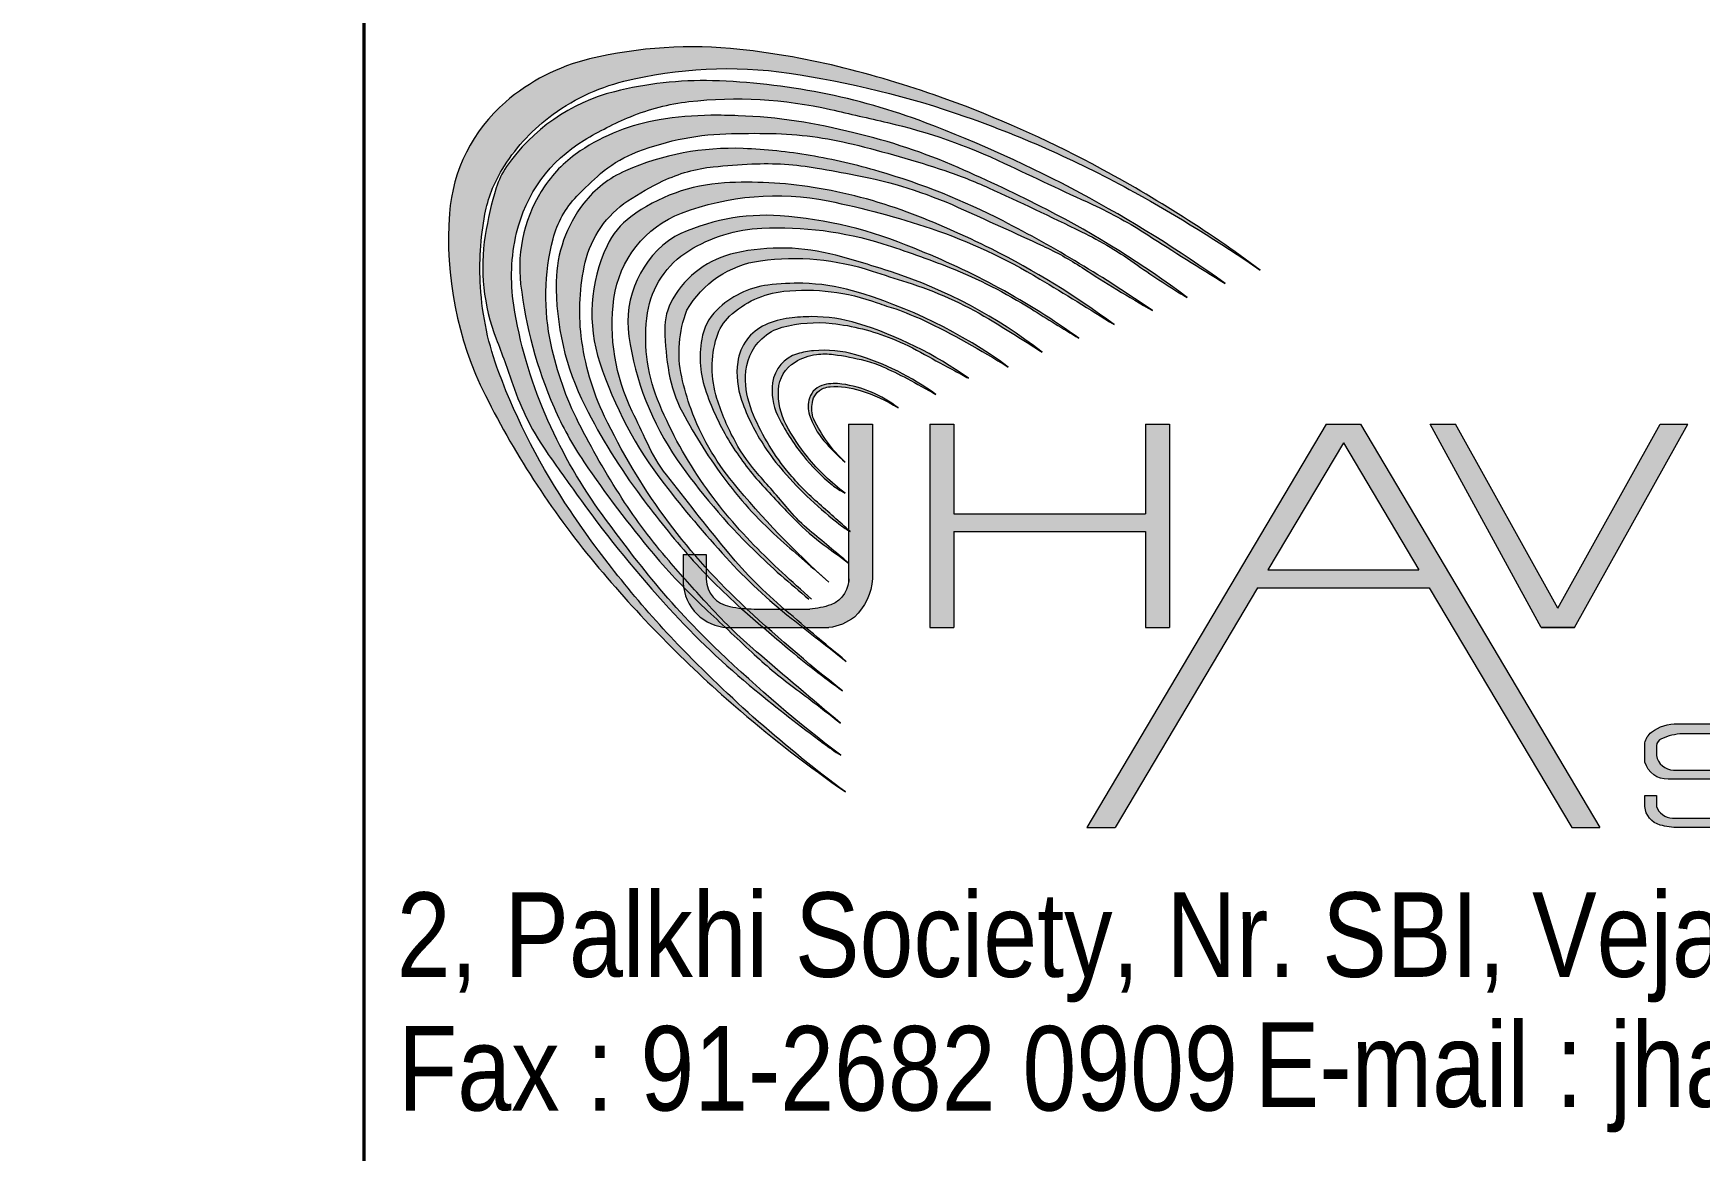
# Model space of a CAD drawing. Header units: millimetres. Extents: x 1112055 to 3390982, y -148532 to 766891.
# Drawn here: x 2311479 to 2314511, y 249907 to 251941 of the extents above; entities that cross this region are included whole.
import ezdxf

# ---------------------------------------------------------------- set-up
doc = ezdxf.new("R2010")
doc.units = ezdxf.units.MM
doc.layers.add('B TITLE BLOCK', color=250, linetype='Continuous', lineweight=0)
doc.layers.add('P_TITLE BLOCK TEXT', color=7, linetype='Continuous', lineweight=9)
doc.styles.add('SWINC', font='swissc.ttf')

msp = doc.modelspace()

# ---------------------------------------------------------------- hatches: boundary and pattern name
at = {"layer": 'P_TITLE BLOCK TEXT'}
h = msp.add_hatch(color=132, dxfattribs=at)
edge = h.paths.add_edge_path()
edge.add_arc((2312282.015951496, 249584.8824600003), 2398.374991523056, 53.40738024925768, 62.06814965141446)
edge.add_arc((2312430.089264602, 249864.1687472141), 2082.263403189583, 62.06814965141255, 70.03317482809845)
edge.add_arc((2312498.672680053, 250052.9401437635), 1881.419371586916, 70.03317482809624, 75.97859343030217)
edge.add_arc((2312611.47139894, 250504.6320963073), 1415.856088054252, 75.97859343029504, 83.7960061142994)
edge.add_arc((2312677.737958918, 251114.2303738289), 802.6666255473637, 83.79600611433271, 103.4628344697669)
edge.add_arc((2312575.390321192, 251541.760484291), 363.056532057198, 103.4628344698398, 130.8945988032239)
edge.add_arc((2312532.249268964, 251591.5733650003), 297.159085429307, 130.8945988031885, 175.7468558291773)
edge.add_arc((2312869.05201059, 251566.5260132723), 634.8919037858132, 175.746855829192, 206.5994891066179)
edge.add_arc((2313739.323953579, 252002.3160333134), 1608.178190715062, 206.5994891066208, 220.0351460704732)
edge.add_arc((2314215.565115544, 252402.427894022), 2230.187149995, 220.0351460704701, 229.4516176688158)
edge.add_arc((2314322.414354106, 252527.3185721526), 2394.547854747926, 229.451617668814, 235.2209120167644)
edge.add_arc((2314381.446839741, 252484.7772493495), 2394.384715263373, 223.75051035085, 233.4797225032668, ccw=False)
edge.add_arc((2313978.801905141, 252099.3217051763), 1836.980983761239, 214.0067101927376, 223.7505103507841, ccw=False)
edge.add_arc((2313464.917998508, 251752.6150618858), 1217.076018462158, 200.6184789275923, 214.0067101927408, ccw=False)
edge.add_arc((2312828.920035908, 251513.3250147696), 537.5518208976898, 183.5449206794397, 200.6184789276088, ccw=False)
edge.add_arc((2312827.26996697, 251513.2227936561), 535.8985887098482, 169.3544634026401, 183.5449206794448, ccw=False)
edge.add_arc((2312538.391002438, 251567.5226892687), 241.9606108770628, 148.6346277784486, 169.3544634026329, ccw=False)
edge.add_arc((2312629.71205971, 251511.8558054123), 348.9107743151378, 127.5536660419794, 148.6346277784788, ccw=False)
edge.add_arc((2312642.516925001, 251495.200504286), 369.9194304121589, 103.94398023848731, 127.5536660419516, ccw=False)
edge.add_arc((2312741.120338052, 251098.0700769997), 779.1079069581931, 81.67138494385972, 103.9439802384972, ccw=False)
edge.add_arc((2312604.35353275, 250163.8343165733), 1723.301539158886, 70.63499127281801, 81.67138494385239, ccw=False)
edge.add_arc((2312505.157249654, 249881.6011701), 2022.459443197151, 61.11113101054349, 70.6349912728283, ccw=False)
edge.add_arc((2312162.863599726, 249261.2524786626), 2730.977221206515, 55.4482390634318, 61.11113101054292, ccw=False)
h = msp.add_hatch(color=132, dxfattribs=at)
edge = h.paths.add_edge_path()
edge.add_arc((2312268.066780442, 249569.6894725407), 2361.397133667169, 54.2476176802861, 69.31180215863084)
edge.add_arc((2312681.876708793, 250665.4882609448), 1190.06727343281, 69.31180215862862, 88.41161020678418)
edge.add_arc((2312696.836516809, 251204.974394756), 650.3737637151419, 88.41161020676854, 104.299162341918)
edge.add_arc((2312620.769598609, 251503.4150331554), 342.3916364855863, 104.2991623419577, 145.1882889090288)
edge.add_arc((2312484.819134419, 251604.7941742661), 172.9878603666561, 147.0513518631134, 161.3344706506114)
edge.add_arc((2312949.255552611, 251470.4255325178), 656.347022787985, 163.1975336048336, 170.9660011900473)
edge.add_arc((2312660.023244067, 251516.4113796813), 363.4818209513138, 170.9660011900535, 201.0952379920816)
edge.add_arc((2310249.754751682, 250586.5963157139), 2219.917152987107, 18.79786891564919, 21.095237992080513, ccw=False)
edge.add_arc((2312826.800126916, 251463.7871635182), 502.329465058293, 198.7978689156404, 215.0918986736582)
edge.add_arc((2318561.946050493, 255493.303879509), 7511.530826780472, 215.091898673657, 215.8857887100316)
edge.add_arc((2314263.722900161, 252383.5336677044), 2206.307643891892, 215.8857887100279, 222.4444580678758)
edge.add_arc((2313751.533669087, 251915.1113105706), 1512.220248035498, 222.444458067876, 230.6113169813304)
edge.add_arc((2314898.385101702, 253311.873489322), 3319.486911391572, 230.6113169813325, 233.3279145232606)
edge.add_arc((2313277.577129641, 251135.1803668523), 605.6314561972257, 233.3279145232798, 237.0330179159908)
edge.add_arc((2314569.17119564, 252749.3474035402), 2670.620809069121, 226.396320609743, 232.62480690978862, ccw=False)
edge.add_arc((2313746.871673184, 251885.9588674233), 1478.305301775176, 219.3977118789385, 226.3963206098008, ccw=False)
edge.add_arc((2314384.446117619, 252409.625780735), 2303.367849891475, 215.4741100902666, 219.3977118789339, ccw=False)
edge.add_arc((2313277.54632306, 251620.8362348239), 944.1709903690805, 203.2559197460728, 215.4741100902674, ccw=False)
edge.add_arc((2313164.996117914, 251572.4670749189), 821.6674218149697, 188.8184660672456, 203.2559197460744, ccw=False)
edge.add_arc((2312693.607923429, 251499.3367526859), 344.6403010654781, 166.8091135261326, 188.8184660672515, ccw=False)
edge.add_arc((2312620.181230114, 251516.5465067482), 269.2237582783451, 121.1077422017205, 166.8091135260995, ccw=False)
edge.add_arc((2312805.858514254, 251208.8397723729), 628.6114155809368, 112.4718728956214, 121.10774220173971, ccw=False)
edge.add_arc((2312716.681762761, 251424.4307835803), 395.3047994810238, 96.52507807220661, 112.4718728955431, ccw=False)
edge.add_arc((2312758.787518746, 251056.3059239796), 765.8298417411254, 77.10621375622361, 96.52507807220258, ccw=False)
edge.add_arc((2302998.578436149, 208419.7474561604), 44505.26055723849, 76.96954675787367, 77.10621375622361, ccw=False)
edge.add_arc((2312797.327170065, 250760.1062426992), 1045.837425731525, 64.59019371594559, 76.96954675787362, ccw=False)
edge.add_arc((2319643.213683892, 265171.1436795031), 14908.60277646246, 244.5901937159455, 245.2703384407892)
edge.add_arc((2313066.822025313, 250892.5184908733), 811.704616350259, 57.15566881064939, 65.27033844077931, ccw=False)
edge.add_arc((2317127.283527384, 257182.4281500677), 6674.970956331971, 237.1556688106475, 238.5822244072819)
h = msp.add_hatch(color=132, dxfattribs=at)
edge = h.paths.add_edge_path()
edge.add_arc((2312523.904955496, 250060.1448819604), 1753.131409151262, 53.01612924513843, 62.88470590878565)
edge.add_arc((2311963.585930501, 248965.9058551959), 2982.48752414668, 62.88470590886767, 66.31099627690693)
edge.add_arc((2312726.999590039, 250705.9179776791), 1082.371053519295, 66.31099627691509, 76.9171029981941)
edge.add_arc((2312726.589110177, 250833.475344191), 958.6645923772736, 75.16724703513815, 87.92433128887261)
edge.add_arc((2312720.508552348, 250665.7039291363), 1126.546160428469, 87.92433128887251, 90.44793256673738)
edge.add_arc((2312716.396381047, 251191.6876986659), 600.546316552249, 90.44793256671844, 99.46315152081395)
edge.add_arc((2312678.38022729, 251419.7642635734), 369.3231615512925, 99.46315152081914, 123.6125298632298)
edge.add_arc((2312604.658096058, 251530.6723636781), 236.1482416124404, 123.6125298633053, 145.7118384992442)
edge.add_arc((2312627.355036809, 251515.1964313949), 263.6192372149719, 145.7118384992209, 186.6728121483949)
edge.add_arc((2313146.715470091, 251575.9574276536), 786.5218651782138, 186.6728121483796, 203.6550427976609)
edge.add_arc((2313003.777979594, 251513.3459779416), 630.4727709013932, 203.6550427976902, 213.9289290409071)
edge.add_arc((2314089.76989907, 252243.898452063), 1939.321641707501, 213.9289290409087, 220.1424188926592)
edge.add_arc((2313501.860914275, 251748.0887556913), 1170.254525382398, 220.1424188926511, 226.815272252253)
edge.add_arc((2220312.797151738, 152458.7924242707), 135000.836279268, 46.765628140033584, 46.81527225225312, ccw=False)
edge.add_arc((2313372.929267039, 251438.7093605836), 856.4864752916404, 226.7656281400085, 233.4091527490843)
edge.add_arc((2310839.808991363, 248026.7214504789), 3393.026417938763, 51.60004897864178, 53.40915274908309, ccw=False)
edge.add_arc((2323462.053755736, 263190.2262530716), 16337.64656124844, 229.2381174641755, 229.9402789040416, ccw=False)
edge.add_arc((2313490.325864297, 251622.318636042), 1065.061849516965, 222.3327286225255, 229.2381174643248, ccw=False)
edge.add_arc((2315834.823044488, 253758.0962745572), 4236.530460284421, 220.9611253449949, 222.332728622525, ccw=False)
edge.add_arc((2313392.390062882, 251637.8293839595), 1002.181908102804, 212.7878394635956, 220.9611253449969, ccw=False)
edge.add_arc((2313835.91055896, 251923.5256279294), 1529.754437965848, 206.8507668105024, 212.7878394635885, ccw=False)
edge.add_arc((2312995.137576721, 251497.8851625935), 587.3803013269968, 192.1376993457801, 206.8507668105005, ccw=False)
edge.add_arc((2312833.892168591, 251463.2061546946), 422.4478447538569, 165.7026492173356, 192.137699345802, ccw=False)
edge.add_arc((2312592.136737953, 251524.8169369331), 172.965226662086, 135.9985851138325, 165.702649217316, ccw=False)
edge.add_arc((2312980.747293548, 251149.5215393999), 713.2103555902756, 131.2171625217567, 135.9985851138116, ccw=False)
edge.add_arc((2312648.517292164, 251528.7955215607), 209.0025339812271, 112.3874090602524, 131.2171625218077, ccw=False)
edge.add_arc((2312754.884306159, 251270.5687508224), 488.2783954452096, 91.89429604946292, 112.38740906022659, ccw=False)
edge.add_arc((2312790.241473786, 250201.5287222968), 1557.902961307305, 88.85882096968459, 91.89429604946218, ccw=False)
edge.add_arc((2312807.622293905, 251074.0613597187), 685.1972283870778, 76.24362541447539, 88.85882096968322, ccw=False)
edge.add_arc((2312458.526377927, 249648.1112811312), 2153.257712553758, 71.62296314053322, 76.2436254144788, ccw=False)
edge.add_arc((2312883.573434972, 250927.5617025185), 805.0520971173702, 65.54379506612321, 71.62296314056448, ccw=False)
edge.add_arc((2310614.233609931, 245937.846307864), 6286.581350997592, 63.83661002077838, 65.5437950661219, ccw=False)
edge.add_arc((2313063.85420069, 250924.1729109218), 731.0351104324109, 54.49647087519293, 63.8366100207848, ccw=False)
edge.add_arc((2314228.052577173, 252556.1062086563), 1273.600554232376, 234.4964708751733, 239.3390621587317)
h = msp.add_hatch(color=132, dxfattribs=at)
edge = h.paths.add_edge_path()
edge.add_arc((2312132.536142457, 249440.252696176), 2428.667586659909, 55.28720005186529, 62.77266649209104)
edge.add_arc((2312658.063637539, 250461.6198083021), 1280.029294673198, 62.77266649213992, 73.66009049672924)
edge.add_arc((2312705.058720189, 250621.9158940226), 1112.986267611178, 73.66009049673525, 80.30206210325413)
edge.add_arc((2312732.920740793, 250784.9507583889), 947.5877815501026, 80.30206210324015, 87.71879765214183)
edge.add_arc((2312751.351473925, 251247.6213204741), 484.5502658514756, 87.71879765215539, 113.7335407099743)
edge.add_arc((2312635.299469569, 251511.5752284955), 196.2106513754084, 113.7335407100428, 142.1411216385968)
edge.add_arc((2312668.428731624, 251485.8229671043), 238.1716686593965, 142.1411216386262, 179.0839824051902)
edge.add_arc((2312914.164062922, 251481.893933074), 483.9384083874278, 179.083982405194, 206.9126001335007)
edge.add_arc((2313504.153006331, 251781.3755670312), 1145.584992618239, 206.9126001335146, 216.6660081225248)
edge.add_arc((2313946.842698946, 252110.9379241233), 1697.477655327571, 216.6660081225276, 221.4175533272257)
edge.add_arc((2313482.642164954, 251701.4372843927), 1078.468035296119, 221.4175533272245, 228.8969356126009)
edge.add_arc((2316844.105517987, 255554.3390688275), 6191.616579416979, 228.8969356125978, 229.84112364742)
edge.add_arc((2313833.089391394, 251986.0908743949), 1522.71806995247, 229.8411236474246, 234.6107852575575)
edge.add_arc((2314634.592604394, 252888.7383242993), 2725.895821587752, 226.7327607072961, 231.863239097975, ccw=False)
edge.add_arc((2313540.982760029, 251726.8974816799), 1130.321744561498, 216.012105859486, 226.7327607073685, ccw=False)
edge.add_arc((2313573.571975528, 251750.5854546927), 1170.61041582512, 205.6454571080764, 216.0121058594789, ccw=False)
edge.add_arc((2312937.69530355, 251445.3038669101), 465.2481048057453, 186.8155097429075, 205.6454571080976, ccw=False)
edge.add_arc((2312861.806766126, 251436.2338711936), 388.8194783967005, 166.8301474618921, 186.8155097428888, ccw=False)
edge.add_arc((2312662.855549725, 251482.7870298069), 184.4942888525945, 123.58637095542869, 166.8301474618788, ccw=False)
edge.add_arc((2312850.505240642, 251200.2057318866), 523.7060168778621, 115.5585784403805, 123.58637095542551, ccw=False)
edge.add_arc((2312744.528238178, 251421.807789193), 278.0668570250498, 95.85490133411099, 115.5585784403803, ccw=False)
edge.add_arc((2312847.079130945, 250421.7453107072), 1283.373599510215, 92.7148386940309, 95.85490133412219, ccw=False)
edge.add_arc((2312811.910110861, 251163.4203827785), 540.8651668953478, 80.06109503447539, 92.71483869401328, ccw=False)
edge.add_arc((2312001.789038995, 246540.1732703057), 5234.553483568617, 79.28571113577192, 80.06109503447573, ccw=False)
edge.add_arc((2312819.752761727, 250863.2142070981), 834.8094463685652, 65.80530353127023, 79.28571113577738, ccw=False)
edge.add_arc((2306303.074200262, 236359.3563120821), 16735.40670912365, 65.22654519456478, 65.80530353126977, ccw=False)
edge.add_arc((2313081.294323727, 251046.6356261859), 559.4850447291066, 56.83056846318078, 65.22654519454659, ccw=False)
edge.add_arc((2314732.781173722, 253573.3131797113), 2459.042456421125, 236.8305684631811, 240.3307255067283)
h = msp.add_hatch(color=132, dxfattribs=at)
edge = h.paths.add_edge_path()
edge.add_arc((2312530.595445756, 250176.5403537729), 1536.806492967543, 53.45077465836557, 63.24895756192379)
edge.add_arc((2312530.595445697, 250176.540353663), 1536.806493096627, 63.24895756192669, 69.50129580793718)
edge.add_arc((2312760.247722073, 250790.8156192635), 881.0060127818073, 69.50129580793288, 81.0246655039673)
edge.add_arc((2312779.249395082, 250911.1226396388), 759.2076436362659, 81.02466550398422, 93.23353139608206)
edge.add_arc((2312754.266931381, 251353.3233103028), 316.3018335219576, 93.23353139606027, 126.5489646332064)
edge.add_arc((2312649.209589229, 251495.0466994798), 139.8859493722562, 126.5489646331453, 154.7327908248584)
edge.add_arc((2312783.121809067, 251431.8404212987), 287.9653747660774, 154.7327908248444, 198.2173147103045)
edge.add_arc((2313209.498210592, 251572.1686424019), 736.840463645263, 198.217314710292, 217.7196306197726)
edge.add_arc((2314337.832632444, 252444.8622695878), 2163.281045819275, 217.7196306197807, 222.3629290591741)
edge.add_arc((2313472.637110992, 251655.856129641), 992.3438232394673, 222.3629290591775, 231.7364027694779)
edge.add_arc((2337317.284491466, 281887.8875263743), 39496.14793493965, 231.7364027694789, 231.9209567121595)
edge.add_arc((2317342.133363818, 256106.9267334741), 6885.023215675678, 229.1543371190405, 230.450308938883, ccw=False)
edge.add_arc((2313386.450349053, 251531.6007856458), 836.7973896837531, 219.2765559648438, 229.1543371190196, ccw=False)
edge.add_arc((2317262.442363214, 254701.4159369235), 5843.896568560315, 217.5748957151375, 219.2765559648443, ccw=False)
edge.add_arc((2312871.772576458, 251323.2086770857), 304.0170151104632, 204.6714784584379, 217.5748957151727, ccw=False)
edge.add_arc((2310154.645105332, 250075.1080096726), 2686.056055963816, 24.67147845843877, 26.00574068750135)
edge.add_arc((2312893.072557681, 251411.0679787966), 360.8725534570706, 172.4000021791179, 206.0057406875469, ccw=False)
edge.add_arc((2312727.202412715, 251433.1997749314), 193.5324166340927, 110.8295050099585, 172.4000021790949, ccw=False)
edge.add_arc((2312830.319499754, 251162.1626574915), 483.5225072733591, 78.67766828734352, 110.8295050099347, ccw=False)
edge.add_arc((2312629.507889521, 250159.2332708954), 1506.358103696273, 71.27996263670212, 78.67766828735802, ccw=False)
edge.add_arc((2312787.391659499, 250625.1441834704), 1014.422881051044, 58.949448242059816, 71.27996263671179, ccw=False)
edge.add_arc((2308884.483769596, 244142.5770820011), 8581.21653636001, 57.89011606814972, 58.94944824206061, ccw=False)
h = msp.add_hatch(color=132, dxfattribs=at)
edge = h.paths.add_edge_path()
edge.add_line((2312890.119929767, 250911.6639878169), (2312894.849910262, 250911.6639878169))
edge.add_arc((2314001.980515593, 252197.3435716492), 1696.676212349902, 224.4152357703004, 229.2674421493873, ccw=False)
edge.add_arc((2313410.262289174, 251617.5819552963), 868.2717270449571, 214.3545270102474, 224.415235770344, ccw=False)
edge.add_arc((2313329.359103838, 251562.2806494226), 770.2739728455732, 201.8986111304302, 214.3545270101991, ccw=False)
edge.add_arc((2312892.783859071, 251386.7908191026), 299.7480703836252, 171.2118722930004, 201.8986111306264, ccw=False)
edge.add_arc((2312756.743548483, 251407.8221082406), 162.0916821253772, 121.70418698987629, 171.2118722928182, ccw=False)
edge.add_arc((2312817.461402558, 251309.5275918519), 277.6272600040514, 92.64938196631499, 121.7041869898066, ccw=False)
edge.add_arc((2312834.071594335, 250950.5701050355), 636.9688465368638, 72.56091565515271, 92.64938196650161, ccw=False)
edge.add_arc((2312501.853134052, 249892.9884180029), 1745.503072484193, 68.33645517902733, 72.56091565516198, ccw=False)
edge.add_arc((2312809.078957414, 250666.4449441585), 913.263500972782, 57.85118426067561, 68.33645517893183, ccw=False)
edge.add_arc((2316115.42844133, 255927.2554336776), 5300.276063275804, 237.8511842608815, 238.9481287370371)
edge.add_arc((2312573.099414943, 250260.789082862), 1385.894718988235, 54.31799968908161, 68.47983176015022)
edge.add_arc((2312783.166959137, 250852.1485476298), 759.0056926834133, 66.85630585585135, 85.85399925657502)
edge.add_arc((2312811.053262033, 251236.8512674752), 373.2935868990443, 85.85399925656004, 116.2518230928179)
edge.add_arc((2312745.726926678, 251415.8404930407), 185.0188944411717, 122.6386322867806, 188.0987234821168)
edge.add_arc((2313080.6459663, 251463.4989181072), 523.3117979713041, 188.098723482189, 214.7424679282329)
edge.add_arc((2313571.683863628, 251804.0484198428), 1120.883701382005, 214.7424679281972, 225.7640883251237)
edge.add_arc((2313831.283269763, 252070.6657937814), 1493.008244717167, 225.7640883252621, 230.9217965040516)
h = msp.add_hatch(color=132, dxfattribs=at)
edge = h.paths.add_edge_path()
edge.add_arc((2312757.726384101, 250645.9775064519), 906.400001875892, 52.08510123109208, 71.80500871354096)
edge.add_arc((2312435.367190361, 249665.227501699), 1938.769132377186, 71.80500871358414, 74.9371066186913)
edge.add_arc((2312839.261344021, 251165.9895372351), 384.607887631454, 74.93710661871977, 102.4675891183725)
edge.add_arc((2312794.023056807, 251370.5939233335), 175.0620514972432, 102.4675891185265, 150.025836448713)
edge.add_arc((2312736.611489915, 251403.7059977095), 108.7861321694196, 150.0258364487284, 181.2845138723814)
edge.add_arc((2313157.1143634, 251413.1348298337), 529.3947025609615, 181.2845138723712, 189.7474603923822)
edge.add_arc((2312870.085718483, 251363.8273861793), 238.1616910368506, 189.7474603924134, 208.0002640887348)
edge.add_arc((2313506.038293511, 251701.9731283714), 958.4242963745135, 208.0002640887402, 216.8454368057396)
edge.add_arc((2313314.922213428, 251558.7635145356), 719.60564223508, 216.8454368057587, 228.6207560839325)
edge.add_arc((2328201.73557283, 268456.8751665665), 23239.89403742152, 228.6207560839334, 228.9060257595739)
edge.add_arc((2314011.557636714, 252160.2521447079), 1631.175987710349, 219.4514480692677, 228.2904279772956, ccw=False)
edge.add_arc((2313104.505996001, 251413.8265058411), 456.4871296378387, 200.0239070842857, 219.4514480692606, ccw=False)
edge.add_arc((2313102.685957824, 251413.1632059634), 454.5499911078203, 192.3194102271649, 200.0239070842735, ccw=False)
edge.add_arc((2312863.479033555, 251360.9227665307), 209.7051093309218, 158.6643999725124, 192.3194102271357, ccw=False)
edge.add_arc((2312826.333807734, 251346.9307011127), 182.1414408653889, 97.73922979287607, 150.2835099228983, ccw=False)
edge.add_arc((2312863.004514057, 251077.0998581506), 454.4527048888958, 71.77680479684773, 97.73922979255332, ccw=False)
edge.add_arc((2314513.640871376, 256090.6973581589), 4823.876602400845, 251.7768047968465, 252.5678241103891)
edge.add_arc((2312859.007983214, 250821.129598967), 699.3610679596206, 59.164841834613185, 72.56782411040768, ccw=False)
edge.add_arc((2311674.429109423, 248836.7495945146), 3010.419507350042, 56.98458129739669, 59.16484183460568, ccw=False)
h = msp.add_hatch(color=132, dxfattribs=at)
edge = h.paths.add_edge_path()
edge.add_arc((2312723.535616219, 250610.5626587661), 896.5217160219471, 53.79917193803185, 74.0576310209755)
edge.add_arc((2312870.905629328, 251126.4608818833), 359.9875629777691, 74.05763102096311, 88.70665562103672)
edge.add_arc((2312869.293857275, 251055.0707307601), 431.3959062303484, 88.70665562101334, 97.13749609268346)
edge.add_arc((2312835.58533691, 251324.2624846229), 160.1018504680041, 97.13749609277471, 135.0369673458905)
edge.add_arc((2312791.775008975, 251368.0163159944), 98.1846267448366, 135.036967345854, 170.189861331595)
edge.add_arc((2312884.204818749, 251352.0340713744), 191.9860226729396, 170.1898613316225, 199.4159961851019)
edge.add_arc((2313159.560893065, 251449.0886699679), 483.9458876742796, 199.4159961850988, 211.5021791769233)
edge.add_arc((2313172.717625291, 251457.1518141753), 499.3768272907603, 211.5021791769072, 222.0730402201978)
edge.add_arc((2314343.609938818, 252514.1338684907), 2076.779715908595, 222.0730402201992, 224.6311614513895)
edge.add_arc((2313181.34448384, 251366.7369482232), 443.5679474921846, 224.6311614513929, 233.5458073493827)
edge.add_arc((2326591.910681127, 269520.4127133034), 23013.44232719949, 233.5458073493828, 233.6839679009711)
edge.add_arc((2305346.009592849, 241925.0580682247), 11829.99274524815, 49.92232914479866, 50.37208949815113)
edge.add_arc((2313068.615126122, 251250.8312664689), 278.2144700142519, 219.974673994025, 230.3720894981709, ccw=False)
edge.add_arc((2310742.471885583, 249300.7168370378), 2757.224322545013, 39.97467399401712, 41.74776493043341)
edge.add_arc((2313045.710166058, 251356.2741825671), 329.8815352760972, 208.7369917656594, 221.7477649304244, ccw=False)
edge.add_arc((2313135.260551957, 251405.3767593641), 432.0105451744093, 197.3262203634033, 208.7369917656495, ccw=False)
edge.add_arc((2312904.879652156, 251333.5054257307), 190.6791390292111, 163.1950476221334, 197.3262203633385, ccw=False)
edge.add_arc((2312804.850487153, 251363.7154456293), 86.18761232502757, 133.2193021888979, 163.1950476221176, ccw=False)
edge.add_arc((2312862.500513572, 251302.365833481), 170.3737184011636, 96.02578422549658, 133.2193021890138, ccw=False)
edge.add_arc((2312884.36384211, 251095.2468078869), 378.6434855277083, 69.94961683806969, 96.02578422542621, ccw=False)
edge.add_arc((2313192.582043875, 251939.7579856249), 520.3546174900752, 249.949616838133, 253.9176478194578)
edge.add_arc((2312515.931888446, 250051.5057397592), 1486.885952440775, 66.92861449592073, 69.01444899371262, ccw=False)
edge.add_arc((2312338.011850124, 249862.6973814572), 1732.639268192371, 58.12212091341269, 63.96105235790469, ccw=False)
h = msp.add_hatch(color=132, dxfattribs=at)
edge = h.paths.add_edge_path()
edge.add_arc((2312772.904383676, 250744.0018101631), 700.263140420636, 54.40415380801941, 72.89465886731801)
edge.add_arc((2312896.50494191, 251145.6384787376), 280.038067942484, 72.89465886729917, 90.33272499461438)
edge.add_arc((2312896.885099818, 251080.1754115898), 345.5022389151294, 90.33272499457308, 97.0688833137382)
edge.add_arc((2312872.806309061, 251274.351210235), 149.8391893992485, 97.06888331375157, 114.3860548472819)
edge.add_arc((2312846.940686568, 251331.4085679445), 87.19278092074512, 114.3860548472231, 172.3731700212582)
edge.add_arc((2312909.015898939, 251323.0963788421), 149.8220430792693, 172.3731700214133, 199.3428935672428)
edge.add_arc((2313130.848830929, 251400.9676538576), 384.9258184361162, 199.3428935671713, 213.5415274181781)
edge.add_arc((2313164.450937351, 251423.2434437321), 425.2409814754934, 213.5415274181662, 220.9844170734551)
edge.add_arc((2313385.237951798, 251615.0652680146), 717.717507066565, 220.9844170734643, 232.4085544282516)
edge.add_arc((2313050.151419634, 251179.8121240496), 168.4195156490973, 232.4085544282368, 239.7843643084275)
edge.add_arc((2310745.936711921, 248615.4380957831), 3282.797165425925, 47.46137804962913, 48.86303749327158)
edge.add_arc((2313213.107907569, 251439.9291751292), 467.4939653991071, 218.9083538298722, 228.8630374935168, ccw=False)
edge.add_arc((2313174.419225235, 251408.7020292421), 417.7752689030057, 201.7874292417053, 218.908353829849, ccw=False)
edge.add_arc((2312939.990776857, 251314.9969964013), 165.3127358628826, 179.1340630967177, 201.7874292417289, ccw=False)
edge.add_arc((2312870.727098913, 251316.0438892501), 96.04114668787912, 133.6215333948957, 179.1340630967553, ccw=False)
edge.add_arc((2312864.00347678, 251323.0990767111), 86.29523653527268, 104.9504250510499, 133.6215333947431, ccw=False)
edge.add_arc((2312905.315309098, 251168.3858836178), 246.4290543431079, 83.71208113015041, 104.9504250510513, ccw=False)
edge.add_arc((2312887.681279011, 251008.3494646495), 407.434067972826, 67.91761218114061, 83.71208113019537, ccw=False)
edge.add_arc((2312849.167092229, 250913.416756302), 509.8819166423256, 60.428290541117974, 67.91761218113157, ccw=False)
edge.add_arc((2313967.269839531, 252883.898316526), 1755.719842865791, 240.4282905411152, 242.4768509611862)
edge.add_arc((2312850.051510093, 250739.8573115952), 661.9419669030897, 60.051972186282285, 62.476850961184596, ccw=False)
h = msp.add_hatch(color=132, dxfattribs=at)
edge = h.paths.add_edge_path()
edge.add_arc((2312840.596550808, 250900.5683329303), 475.1551819290059, 53.77482452011512, 73.4665214246601)
edge.add_arc((2312917.535945445, 251159.7551471051), 204.7897346328278, 73.46652142480097, 95.26531184417212)
edge.add_arc((2312912.860613212, 251210.487621977), 153.8422838782728, 95.26531184429852, 106.5237001269413)
edge.add_arc((2312887.272917503, 251296.7392053608), 63.87525765742686, 106.5237001272752, 172.3154988673843)
edge.add_arc((2312927.807748767, 251291.2698461101), 104.777414515638, 172.3154988673656, 205.4996475874697)
edge.add_arc((2313167.501036763, 251405.5958701333), 370.3396710193783, 205.4996475874659, 218.9425185811772)
edge.add_arc((2313167.501036704, 251405.5958700908), 370.3396709481717, 218.942518581195, 230.59366212535)
edge.add_arc((2313001.683800087, 251203.7721835661), 109.1344711484368, 230.5936621254902, 245.3563809870639)
edge.add_arc((2313173.14740906, 251400.6132790165), 367.03251543336, 218.8547993056137, 233.7616415748698, ccw=False)
edge.add_arc((2313173.147409094, 251400.6132790418), 367.0325154798846, 207.9136490482085, 218.8547993056819, ccw=False)
edge.add_arc((2312957.084427108, 251286.1479104463), 122.5217124579058, 177.0418109073397, 207.9136490482355, ccw=False)
edge.add_arc((2312897.635604321, 251289.219991673), 62.99356606525206, 121.2866366245847, 177.0418109073316, ccw=False)
edge.add_arc((2312916.880235134, 251257.5514978218), 100.0509447883614, 97.41777900959431, 121.28663662447741, ccw=False)
edge.add_arc((2312919.519102478, 251237.2825899719), 120.4909116706743, 82.58222099040279, 97.41777900959949, ccw=False)
edge.add_arc((2312873.105413273, 250880.7831275729), 479.9990440324952, 75.64489222990318, 82.58222099042132, ccw=False)
edge.add_arc((2312942.055103604, 251150.200618684), 201.8986227597047, 66.15815399286612, 75.64489222989062, ccw=False)
edge.add_arc((2312723.534722354, 250655.726999372), 742.5050574398591, 62.2863653553668, 66.15815399288073, ccw=False)
edge.add_arc((2312464.109344718, 250161.8800490444), 1300.345838410453, 59.637484416533084, 62.286365355364296, ccw=False)
h = msp.add_hatch(color=132, dxfattribs=at)
edge = h.paths.add_edge_path()
edge.add_arc((2312919.552892862, 251087.1579887527), 218.0236144230245, 52.438876092928, 81.89911070127651)
edge.add_arc((2312937.454103944, 251212.9244601479), 90.98952968575908, 81.89911070123233, 102.2464079621247)
edge.add_arc((2312925.904585075, 251266.1344070524), 36.54056425911637, 102.246407961954, 161.9990718889675)
edge.add_arc((2312938.561245942, 251262.0217819856), 49.84863508958995, 161.9990718890791, 198.0009281112104)
edge.add_arc((2313021.057932299, 251288.8280576742), 136.5912409801975, 198.0009281109607, 220.6716531574946)
edge.add_arc((2313211.232104479, 251452.2400237683), 387.3295237116423, 220.6716531574818, 228.8148331923927)
edge.add_arc((2313127.259141645, 251345.3736144599), 251.709934518334, 204.951368792315, 227.1815915671103, ccw=False)
edge.add_arc((2312932.924821861, 251254.9547658995), 37.37049339821404, 180.8823689892952, 204.9513687920795, ccw=False)
edge.add_arc((2312991.376364467, 251255.8550050929), 95.82896808632347, 171.9576228936544, 180.8823689892889, ccw=False)
edge.add_arc((2312929.330730264, 251264.6217517909), 33.16704527425864, 112.30779703257, 171.9576228936771, ccw=False)
edge.add_arc((2312931.289754956, 251259.8470069159), 38.32804966822732, 93.65673225922819, 112.30779703235879, ccw=False)
edge.add_arc((2312938.324498415, 251149.7723071703), 148.6273114051287, 72.28647651721627, 93.65673225906289, ccw=False)
edge.add_arc((2312885.673246392, 250984.9284735058), 321.6754082912819, 58.76836075444862, 72.28647651717381, ccw=False)
for color, points in [(256, [(2312962.410561369, 250943.0367426538), (2312962.410561369, 251230.0150786997), (2313005.785293848, 251230.0150786997), (2313005.785293848, 250948.6961304566, -0.1971644618703633), (2312972.904293468, 250878.8808469743, -0.1370125281294121), (2312926.507848741, 250859.6951421359), (2312741.38684318, 250859.6951421359, -0.1806806632645672), (2312686.796856747, 250883.7897906437, -0.1938255351077862), (2312661.540427756, 250941.1558940899), (2312661.540427756, 250992.8958191539), (2312702.892916335, 250992.8958191539), (2312702.892916335, 250947.7306419726, 0.3491660753473304), (2312746.384184898, 250897.7844600498, 0.0418260561423153), (2312790.710400273, 250893.3860465952), (2312891.747189792, 250893.3860465952, 0.0753803811725278), (2312930.127322579, 250901.3005570343, 0.2867859399539136)]), (7, [(2313546.372905409, 251230.0150786997), (2313502.99817293, 251230.0150786997), (2313502.99817293, 251066.7421730307), (2313153.891695389, 251066.7421730307), (2313153.891695389, 251230.0150786997), (2313110.51696291, 251230.0150786997), (2313110.51696291, 250859.6951421359), (2313153.891695389, 250859.6951421359), (2313153.891695389, 251034.458261843), (2313502.99817293, 251034.458261843), (2313502.99817293, 250859.6951421359), (2313546.372905409, 250859.6951421359)]), (7, [(2314489.662627532, 251230.0150786997), (2314439.755872339, 251230.0150786997), (2314253.428207646, 250894.7317387089), (2314067.100542961, 251230.0150786997), (2314020.906490474, 251230.0150786997), (2314222.992408627, 250859.6951421359), (2314283.864006665, 250859.6951421359)])]:
    msp.add_hatch(color=color, dxfattribs=at).paths.add_polyline_path(points)
h = msp.add_hatch(color=7, dxfattribs=at)
h.paths.add_polyline_path([(2313894.078207847, 251230.0150786997), (2313831.799950656, 251230.0150786997), (2313395.945812143, 250495.5216175696), (2313447.335760474, 250495.5216175696), (2313706.481592807, 250932.2294574553), (2314019.396565696, 250932.2294574553), (2314278.542398029, 250495.5216175696), (2314329.932346361, 250495.5216175696)])
h.paths.add_polyline_path([(2313862.939079247, 251195.8887658785), (2314000.239041441, 250964.5133686348), (2313725.639117063, 250964.5133686348)], flags=16)
h = msp.add_hatch(color=7, dxfattribs=at)
edge = h.paths.add_edge_path()
edge.add_line((2314595.137149401, 250632.1620211737), (2314595.137149401, 250649.9663774383))
edge.add_arc((2314565.042279612, 250630.4088992262), 35.89144942410118, 33.01826321564511, 89.55826277277895)
edge.add_line((2314565.318991656, 250666.2992819472), (2314480.265469553, 250666.2992819472))
edge.add_arc((2314484.810827268, 250561.6548155997), 104.7431363598962, 92.48714741873879, 114.0429537283691)
edge.add_arc((2314448.666926305, 250642.6718318897), 16.02933525850875, 114.0429537294062, 173.3691583151758)
edge.add_line((2314432.744815239, 250644.5227689728), (2314432.744815239, 250626.6636577977))
edge.add_arc((2314465.454664178, 250633.243138793), 33.36500843268297, 191.3730973809643, 266.989319789544)
edge.add_line((2314463.702263711, 250599.924182024), (2314571.469355145, 250599.924182024))
edge.add_arc((2314574.491319773, 250550.4429387674), 49.57343748743828, 15.593509061330622, 93.49488039938291, ccw=False)
edge.add_line((2314622.240109039, 250563.7688093938), (2314622.359260456, 250532.0645019762))
edge.add_arc((2314579.403360775, 250543.3009568987), 44.40120760444587, 286.83610795885704, 345.3409580231924, ccw=False)
edge.add_arc((2314548.744930244, 250676.5950192112), 181.0986795089235, 270.9573158560145, 283.9044309719972, ccw=False)
edge.add_line((2314551.770642997, 250495.5216175696), (2314472.640348415, 250495.5216175696))
edge.add_arc((2314475.41442995, 250636.9359092059), 141.4414981771326, 255.2817551210301, 268.87619010347515, ccw=False)
edge.add_arc((2314448.927786252, 250536.105649997), 37.19043839391119, 183.4260365920886, 255.2817551212632, ccw=False)
edge.add_line((2314411.803815552, 250533.8831497087), (2314411.803815552, 250553.9318089506))
edge.add_line((2314411.803815552, 250553.9318089477), (2314432.744815243, 250553.9318089477))
edge.add_line((2314432.744815239, 250553.9318089477), (2314432.744815239, 250533.8709525111))
edge.add_arc((2314460.736921684, 250543.2986297297), 29.53708043587835, 198.6134072769036, 234.8504137460179)
edge.add_arc((2314465.013115945, 250549.3718593259), 36.96472845960285, 234.8504137462263, 265.2644397945826)
edge.add_line((2314461.961417063, 250512.5333158766), (2314563.934689381, 250512.5333158766))
edge.add_arc((2314560.273415162, 250558.4326209361), 46.04509891662631, 274.5606862053867, 333.2673842339913)
edge.add_line((2314601.39700521, 250537.7202701417), (2314601.630633461, 250555.9187369231))
edge.add_arc((2314573.030318958, 250551.8747381574), 28.88480423302691, 8.048099003175661, 64.75619501759226)
edge.add_arc((2314558.775771885, 250521.6423014989), 62.30923151112129, 64.75619501777959, 84.27045226384784)
edge.add_line((2314564.99628266, 250583.6402496647), (2314454.364295418, 250583.6402496647))
edge.add_arc((2314452.830463268, 250626.2772675752), 42.66459817014718, 195.9277156249536, 272.0602807550699, ccw=False)
edge.add_line((2314411.803815552, 250614.5690604445), (2314411.803815552, 250649.6926028797))
edge.add_arc((2314442.704894717, 250644.0668013279), 31.4090168078041, 127.42578174409411, 169.6818301060569, ccw=False)
edge.add_arc((2314469.650579994, 250608.8561559881), 75.74703097773211, 88.3567074096274, 127.42578174509751, ccw=False)
edge.add_line((2314471.822772629, 250684.572034648), (2314565.661744861, 250684.572034648))
edge.add_arc((2314566.018728014, 250621.7370277562), 62.83602094352464, 45.300427081282805, 90.32550976596679, ccw=False)
edge.add_arc((2314590.673433343, 250646.6516493406), 27.78473189866104, 1.8933564716198816, 45.30042708078719, ccw=False)
edge.add_line((2314618.442996274, 250647.5696371706), (2314618.442996274, 250632.1620211724))
edge.add_line((2314618.442996274, 250632.1620211737), (2314595.137149404, 250632.1620211737))

# ---------------------------------------------------------------- linework, layer by layer
at = {"layer": 'B TITLE BLOCK', "color": 250, "lineweight": 0, "const_width": 6.061100518399976}
for points in [[(2312080.596556388, 238544.6462282734), (2319349.66525876, 238544.6462282734), (2319349.66525876, 285913.828988552), (2312080.596556388, 285913.828988552)], [(2319349.66525876, 238544.6462282734), (2312080.596556388, 238544.6462282734), (2312080.596556388, 252409.3861931128), (2319349.66525876, 252409.3861931128)]]:
    msp.add_lwpolyline(points, close=True, dxfattribs=at)
at = {"layer": 'P_TITLE BLOCK TEXT', "color": 132}
for points in [[(2313711.738751594, 251510.5239933214, 0.0378077344590599), (2313405.465214879, 251703.8596549149, 0.0347679777517854), (2313141.132231269, 251821.2683307321, 0.0259476034711019), (2312954.511235867, 251878.3031385691, 0.0341231325262742), (2312764.481060897, 251912.1961287477, 0.0860239859578199), (2312490.865468443, 251894.840637701, 0.1202685463825944), (2312337.708261995, 251816.2004307408, 0.1982422965544351), (2312235.90852495, 251613.6116382338, 0.1354391661309318), (2312301.358190057, 251282.2524555454, 0.0586913647724932), (2312508.022315933, 250967.8435251146, 0.0411102443579723), (2312765.742913878, 250707.8039512024, 0.0251786142158179), (2312956.531156187, 250560.5388391103, -0.0424772162099488), (2312651.844358447, 250829.0135520213, -0.0425409834133469), (2312455.995963594, 251071.916624848, -0.058483720823887), (2312325.800553035, 251324.0296210079, -0.0746355753155785), (2312292.396751203, 251480.0876093712, -0.0619967981424928), (2312300.594814127, 251612.2206762747, -0.0906544603941746), (2312331.789178811, 251693.4616573829, -0.0922433481412321), (2312417.049457946, 251788.4662648053, -0.1033826611895562), (2312553.376295487, 251854.2190736693, -0.09748963543525802), (2312853.974413518, 251868.9611771826, -0.0481926094262887), (2313175.774528265, 251789.6406521407, -0.041579616785334), (2313482.232273215, 251652.3825224199, -0.0247140572276785), (2313711.738751594, 251510.5239933214, 0.3374903865144703)], [(2313647.791949662, 251486.080580924, 0.0658247287167134), (2313102.306230723, 251778.8162146022, 0.0835321098018171), (2312714.864279727, 251855.0982539477, 0.0694337833072887), (2312536.204053075, 251835.1991515882, 0.1803299053549353), (2312339.654923701, 251698.8800486664, 0.0624026744664062), (2312320.92991732, 251660.1577394666, 0.0339093221289556), (2312301.050291559, 251573.4854853157, 0.1322262159305749), (2312320.900720042, 251385.5872692754, -0.0100244993983427), (2312351.264289641, 251301.9212964008, 0.0712161484653518), (2312415.778580351, 251175.0031962823, 0.0034640126136177), (2312476.201006207, 251090.2591809327, 0.0286254085562181), (2312635.618107628, 250894.5513964786, 0.0356497353499514), (2312791.912162732, 250746.3783885125, 0.0118539480662082), (2312915.873159577, 250649.4235359423, 0.0161679718986353), (2312948.019355305, 250627.0650904575, -0.0271835911207152), (2312727.334699747, 250815.4772351423, -0.0305466870762123), (2312604.498063271, 250947.6790047797, -0.0171216152086295), (2312508.634396911, 251072.9007378177, -0.0533624770165587), (2312410.088828461, 251248.0409101206, -0.0630787383131954), (2312353.041607177, 251446.5019029047, -0.0963302348745512), (2312358.060883549, 251577.9822938447, -0.2020957094585242), (2312481.087036852, 251747.055156089, -0.0376989324376342), (2312565.584470913, 251789.719016192, -0.0696935291840665), (2312671.760082653, 251817.1748823847, -0.08493413319410499), (2312929.678160315, 251802.825672623, -0.0005963223456894), (2313033.130993783, 251779.0137349557, -0.0540677109372014), (2313246.085273618, 251704.7713079699, 0.0029676999220204), (2313406.38837951, 251629.7830806272, -0.0354217290813857), (2313507.056855012, 251574.4698666507, 0.0062246034213168), (2313647.791949662, 251486.080580924, 0.2812547078595315)], [(2313578.571589672, 251460.5548321232, 0.043086421605769), (2313322.951602683, 251620.591674833, 0.0149511259026391), (2313161.866009919, 251697.0881418551, 0.0463109359686594), (2312972.005709985, 251760.1945536704, 0.0557208411864009), (2312761.311298949, 251791.5109230034, 0.0110117328820507), (2312711.701418955, 251792.2156627525, 0.039356614906263), (2312617.658600607, 251784.0615071995, 0.1057632666975337), (2312473.932643652, 251727.3366667692, 0.0967263996622754), (2312409.548944372, 251663.7077384698, 0.1806536101083485), (2312365.521582658, 251484.5640217791, 0.0742348756008501), (2312426.278980844, 251260.381906804, 0.0448583382406841), (2312480.655448089, 251161.4387005464, 0.0271181085348288), (2312607.266495457, 250993.637643967, 0.0291240456547083), (2312700.993983274, 250894.7964183327, -0.000216613306503), (2312786.249484673, 250814.7094284305, 0.0289959667696879), (2312862.380573355, 250751.0254842693, -0.0078938682839309), (2312947.377546191, 250685.815856384, -0.0030637668376843), (2312794.929037153, 250815.6092732036, -0.0301395640770061), (2312702.982582884, 250905.0688186786, -0.0059848197593682), (2312635.587848634, 250980.8522264856, -0.0356778139557991), (2312549.874215506, 251095.1180206621, -0.0259111629145397), (2312471.08511341, 251232.584137167, -0.064286207524478), (2312420.888102839, 251374.3814778932, -0.1158589328579628), (2312424.52873714, 251567.5314274145, -0.1303390755169017), (2312467.718933461, 251644.9717518943, -0.0208659192464267), (2312510.802427021, 251686.0108997274, -0.0823456686396722), (2312568.915083285, 251722.0454828886, -0.0896571554847293), (2312738.743931655, 251758.5803078221, -0.0132455331616544), (2312821.268691902, 251759.1226836886, -0.0550998340812782), (2312970.558056187, 251739.6041300602, -0.0201641747863743), (2313137.381178188, 251691.5581086308, -0.0265315974663756), (2313216.863051907, 251660.3829019382, -0.0074491377742839), (2313386.191299786, 251580.3063784661, -0.040776622862886), (2313488.405107235, 251519.2937897681, 0.0211329357104282), (2313578.571589672, 251460.5548321232, 0.0357585835746127)], [(2313515.572902772, 251436.6583578859, 0.0326731279666143), (2313243.705430575, 251599.8195646971, 0.0475411173020524), (2313018.180929153, 251689.9481567109, 0.028989184821796), (2312892.545601514, 251718.9970675097, 0.032372915663399), (2312770.638499986, 251731.7875840234, 0.1140007725764905), (2312556.327874185, 251691.1917835106, 0.1245901757297047), (2312480.38630234, 251631.993376344, 0.1626044224819583), (2312430.287500765, 251489.6305799272, 0.1220255604088077), (2312482.637146525, 251262.8484959175, 0.0425829814271896), (2312585.244851702, 251097.290207831, 0.020735498146104), (2312673.889890879, 250987.985770746, 0.0326465525161286), (2312773.640510343, 250888.7811720597, 0.004119820799626), (2312851.074328187, 250822.3397256563, 0.0208145799941925), (2312951.241141476, 250744.7150309474, -0.022389675201528), (2312766.257847575, 250903.8370001607, -0.0468118300396772), (2312626.673656276, 251062.3178333259, -0.0452639128963585), (2312518.279051918, 251243.9439729574, -0.0823465204409323), (2312475.734911589, 251390.0915921663, -0.0874243059163749), (2312483.213659924, 251524.8219444021, -0.1909581712653705), (2312560.794525843, 251636.4805235558, -0.0350421856114033), (2312624.560835544, 251672.6643204663, -0.08618596102083201), (2312716.162762012, 251698.4240879519, -0.0137019653371288), (2312786.291953435, 251703.6785051365, -0.0552685441289128), (2312905.262340319, 251696.168437691, -0.003383263408553), (2312974.953572671, 251683.469972109, -0.0588873011385996), (2313161.889898596, 251624.6923691772, -0.0025253150053563), (2313315.736160647, 251554.6322210282, -0.0366507569753303), (2313387.397943382, 251514.9561246714, 0.0152735036876985), (2313515.572902772, 251436.6583578859, -0.0629201268127008)], [(2313445.783992272, 251411.1269733138, 0.0427787047400142), (2313222.334620547, 251548.8636068341, 0.027287742068318), (2313068.76386748, 251616.0364276492, 0.0503225994842608), (2312897.692815019, 251661.034236042, 0.0533216756531712), (2312736.425668315, 251669.1215674599, 0.1463986527442502), (2312565.906171761, 251607.4238300301, 0.1235988267382037), (2312522.706950827, 251554.7556712507, 0.1920471537135765), (2312509.589943975, 251341.8161143458, 0.0853008975579228), (2312626.647113302, 251121.3710522973, 0.0202629840465903), (2312739.402728272, 250987.1905902903, 0.0409223150488822), (2312858.098129949, 250876.6975422586, 0.0008052686608892), (2312958.114179151, 250798.0737058564, -0.0056548040903698), (2312839.165026638, 250898.5852666791, -0.0431266584004961), (2312738.686067972, 251001.8543297435, -0.0074250299723591), (2312630.821792241, 251137.8197209394, -0.05636134465456299), (2312595.507427146, 251196.3074842206, 0.0058218830204563), (2312568.738307073, 251252.8393665905, -0.1476927376582874), (2312535.370072836, 251458.7956664535, -0.2753073985482439), (2312658.384547229, 251614.0834327841, -0.1412164961649753), (2312925.248668825, 251636.2749521012, -0.0322897952717829), (2313112.964827335, 251585.9021623477, -0.0538539916416642), (2313310.625045586, 251494.2129985128, -0.0046222414945836), (2313445.783992272, 251411.1269733138, 0.2877834347585102)], [(2313381.472489882, 251386.5053632061, 0.0618714180204724), (2313081.485391113, 251550.0710036851, 0.0830834583273782), (2312838.041727984, 251609.1679669759, 0.1334188230944892), (2312645.939077612, 251571.6428565623, 0.293652777238914), (2312562.553263295, 251389.775183884, 0.1167818544853694), (2312650.629221105, 251165.2694146218, 0.0481279993468495), (2312789.739354887, 251000.9649514086, 0.0225085474431012), (2312890.119929767, 250911.6639878157, 0.0225085474431012)], [(2312894.849910259, 250911.6639878157, -0.0211749082530986), (2312790.067426043, 251009.9191180761, -0.043926342878963), (2312693.450470081, 251127.6058252626, -0.0544027619906699), (2312614.664022291, 251274.9951926893, -0.1347021090596448), (2312596.554812899, 251432.5866475114, -0.2194420265183996), (2312671.558886907, 251545.7252874875, -0.1274590775205473), (2312804.62837068, 251586.8580964606, -0.0878776383850687), (2313024.96584415, 251558.2613891953, -0.0184347739781928), (2313146.215210775, 251515.2024883766, -0.0457825723813956), (2313295.04485075, 251439.6767158262, 0.0047863597552386), (2313381.472489882, 251386.5053632061)], [(2313314.700453803, 251361.0585152038, 0.0862573058725624), (2313040.751481601, 251507.0569206633, 0.0136672061166786), (2312939.212927415, 251537.3827361595, 0.1207055387438532), (2312756.229381159, 251541.5277115531, 0.210542789138445), (2312642.375417928, 251458.056575346, 0.1372438025577422), (2312627.852695174, 251401.2673261013, 0.0369433634655682), (2312635.362233361, 251323.5052259335, 0.0798117001863243), (2312659.801942033, 251252.0162756519, 0.0386135205255411), (2312739.053422735, 251127.2459410259, 0.0514247822645962), (2312839.234038373, 251018.8069973473, 0.0012447244168385), (2312926.246404929, 250942.5351689546, -0.038586459038392), (2312752.023381511, 251123.7635712793, -0.0849722655356074), (2312675.613591601, 251257.5197402361, -0.0336298788593933), (2312658.60273047, 251316.1797970824, -0.1479124227632604), (2312668.145991317, 251437.2197880303, -0.2333710190312352), (2312801.80579084, 251527.4130572235, -0.1137695312047775), (2313005.12072426, 251508.7597286194, 0.0034514865725245), (2313068.520210064, 251488.3705825522, -0.0585483046381864), (2313217.479379762, 251421.6328556057, -0.0095134682247128), (2313314.700453803, 251361.0585152038, -24.13060834643169)], [(2313253.036878489, 251334.0124500769, 0.0886251486592538), (2312969.783532204, 251472.6027687138, 0.0640056179999628), (2312879.030980905, 251486.3567337114, 0.03680308393207701), (2312815.692543938, 251483.1236797297, 0.1668917192826076), (2312722.303213607, 251437.3985224796, 0.1545977211956719), (2312695.026061012, 251384.7453924326, 0.1282188623102261), (2312703.137062992, 251288.2132226957, 0.0527848638077346), (2312746.938809425, 251196.2119444811, 0.0461568189529663), (2312802.034591275, 251122.5306792746, 0.0111623731079593), (2312865.681988455, 251055.1126342551, 0.0389171099998293), (2312917.78531542, 251009.9609838047, 0.0006028392034238), (2312962.460325699, 250977.0416401662, 0.0019624522720053), (2312891.170144605, 251036.5497463659, -0.0453984340430716), (2312855.411450122, 251072.0926756027, 0.0077367230542679), (2312799.59104509, 251136.6217170492, -0.0568312736229374), (2312756.458181595, 251197.6705356962, -0.0498300647248411), (2312722.852653167, 251276.7189335139, -0.1500361842849378), (2312722.343558921, 251388.6335376904, -0.1315448342799971), (2312745.829843977, 251426.5236313728, -0.1637272385578025), (2312844.615360907, 251471.7981953146, -0.1142722782360999), (2313014.18037212, 251450.941280243, 0.0173155316083623), (2313048.43407998, 251439.7676932717, -0.0091014212050896), (2313098.609325313, 251419.4665725733, -0.0254826583343135), (2313253.036878489, 251334.0124500769, 0.2674090474435545)], [(2313180.502362774, 251313.4158539565, 0.0808555614879386), (2312978.872377343, 251413.2892307999, 0.076235091835405), (2312894.878728917, 251425.6718248386, 0.0294005021726188), (2312854.366718666, 251423.0514596823, 0.0757045452128587), (2312810.940289886, 251410.8223733129, 0.2585576043595901), (2312760.519256606, 251342.9808403553, 0.1182238451661592), (2312767.650822844, 251273.4721926599, 0.0620326123854331), (2312810.018717828, 251188.2802676967, 0.0324871545004376), (2312843.441630601, 251144.3475540054, 0.0498885296752057), (2312947.410990339, 251046.3597451222, 0.0321941576335811), (2312965.393324322, 251034.2745050962, 0.0061159693252056), (2312905.561745063, 251087.8411667973, -0.04346283786959899), (2312849.32673878, 251146.3071920974, -0.0748434044459511), (2312786.486778864, 251253.638840966, -0.0991671255190659), (2312774.696920701, 251317.4953470665, -0.2012382216097725), (2312804.469112838, 251385.5692884751, -0.1257580476923183), (2312841.740756833, 251406.4731682994, -0.0929359445441508), (2312932.305383877, 251413.3324383718, -0.0690256846953194), (2313040.851814046, 251385.8958948308, -0.0326899674157771), (2313100.800182385, 251356.8807986517, 0.008938769126621999), (2313155.939494703, 251326.8834681014, -0.0105809244852863), (2313180.502362774, 251313.4158539565, 0.2674631456662095)], [(2313121.394344991, 251283.8763627113, 0.0861332994782758), (2312975.814095884, 251356.0775671037, 0.0954030405384921), (2312898.74285506, 251363.680758942, 0.0491635389572747), (2312869.106032096, 251357.9765535621, 0.2952256015960093), (2312823.971297508, 251305.2804842996, 0.1458135876133915), (2312833.236918841, 251246.1625881486, 0.058722950402828), (2312879.459384505, 251172.822421274, 0.0508815456507128), (2312932.403493104, 251119.4479767322, 0.0645037509785817), (2312956.177686559, 251104.5777965083, -0.0651352501828114), (2312887.325129395, 251170.3558321521, -0.0477760747642967), (2312848.817609339, 251228.7905552582, -0.1355245012776395), (2312834.725979685, 251292.4709135159, -0.2481936434219211), (2312864.921797678, 251343.053031905, -0.1045257321731676), (2312903.963327177, 251356.7651311649, -0.0648229006811226), (2312935.074877779, 251356.7651311649, -0.0302790554474279), (2312992.112012734, 251345.7955054317, -0.0414173624517564), (2313023.665238427, 251334.8701607482, -0.0168954722847046), (2313068.838725757, 251313.0540911296, -0.0115584381538426), (2313121.394344991, 251283.8763627113, 0.2713427579649704)], [(2313052.461710843, 251259.986060984, 0.1292572443067797), (2312950.27603895, 251303.0060481423, 0.0890158363822806), (2312918.153731898, 251301.8434690883, 0.2667928355694153), (2312891.152626236, 251277.4266253313, 0.1583927428078929), (2312891.152626236, 251246.6169386376, 0.0992436134514281), (2312917.459367702, 251199.8083715066, 0.0355462858241944), (2312956.177686559, 251160.7414751591, -0.0973029966119453), (2312899.042259811, 251239.1900659192, -0.105408639215612), (2312895.558759915, 251254.3792739251, -0.0389612472479371), (2312896.489887435, 251269.2620033398, -0.2663122384852122), (2312916.741114821, 251295.306511444, -0.0815607555498685), (2312928.8452418, 251298.0970232097, -0.0935165208470893), (2312983.545533332, 251291.3531522589, -0.0590524061717162), (2313052.461710843, 251259.986060984, 6.405517602284127)]]:
    msp.add_lwpolyline(points, format="xyb", dxfattribs=at)
at = {"layer": 'P_TITLE BLOCK TEXT'}
for points in [[(2312962.410561369, 251230.0150786986), (2313005.785293848, 251230.0150786986)], [(2312962.410561369, 251230.0150786986), (2312962.410561369, 250943.0367426607)], [(2313005.785293848, 251230.0150786986), (2313005.785293848, 250948.6961304554)], [(2313831.799950656, 251230.0150786986), (2313894.078207847, 251230.0150786986)], [(2313862.939079247, 251195.8887658772), (2313725.639117063, 250964.5133686335)], [(2313862.939079247, 251195.8887658772), (2314000.239041441, 250964.5133686335)], [(2313153.891695389, 251034.4582618415), (2313153.891695389, 250859.6951421345)], [(2312661.540427756, 250992.8958191525), (2312661.540427756, 250941.1558940887)], [(2312661.540427756, 250992.8958191525), (2312702.892916335, 250992.8958191525)], [(2312702.892916335, 250992.8958191525), (2312702.892916335, 250947.7306419714)], [(2313725.639117063, 250964.5133686335), (2314000.239041441, 250964.5133686335)], [(2313706.481592807, 250932.2294574542), (2314019.396565696, 250932.2294574542)], [(2312790.710400273, 250893.386046594), (2312891.747189792, 250893.386046594)], [(2312741.38684318, 250859.6951421345), (2312926.507848741, 250859.6951421345)], [(2313110.51696291, 250859.6951421345), (2313153.891695389, 250859.6951421345)], [(2313395.945812143, 250495.5216175683), (2313447.335760465, 250495.5216175683)]]:
    msp.add_lwpolyline(points, dxfattribs=at)
at = {"layer": 'P_TITLE BLOCK TEXT', "color": 7}
for points in [[(2313110.51696291, 251230.0150786986), (2313153.891695389, 251230.0150786986)], [(2313110.51696291, 251230.0150786986), (2313110.51696291, 250859.6951421345)], [(2313153.891695389, 251230.0150786986), (2313153.891695389, 251066.7421730295)], [(2313831.799950656, 251230.0150786986), (2313395.945812143, 250495.5216175683)], [(2313502.99817293, 251230.0150786986), (2313546.372905409, 251230.0150786986)], [(2313502.99817293, 251230.0150786986), (2313502.99817293, 251066.7421730295)], [(2313546.372905409, 251230.0150786986), (2313546.372905409, 250859.6951421345)], [(2313894.078207847, 251230.0150786986), (2314329.932346361, 250495.5216175683)], [(2314020.906490474, 251230.0150786986), (2314067.100542961, 251230.0150786986)], [(2314283.864006665, 250859.6951421345), (2314222.992408627, 250859.6951421345), (2314020.906490474, 251230.0150786986)], [(2314253.428207646, 250894.7317387076), (2314067.100542961, 251230.0150786986)], [(2314253.428207646, 250894.7317387076), (2314439.755872339, 251230.0150786986)], [(2314283.864006665, 250859.6951421345), (2314489.662627532, 251230.0150786986)], [(2314439.755872339, 251230.0150786986), (2314489.662627532, 251230.0150786986)], [(2313153.891695389, 251066.7421730295), (2313502.99817293, 251066.7421730295)], [(2313153.891695389, 251034.4582618415), (2313502.99817293, 251034.4582618415)], [(2313502.99817293, 251034.4582618415), (2313502.99817293, 250859.6951421345)], [(2313706.481592807, 250932.2294574542), (2313447.335760465, 250495.5216175683)], [(2314019.396565696, 250932.2294574542), (2314278.542398029, 250495.5216175683)], [(2313502.99817293, 250859.6951421345), (2313546.372905409, 250859.6951421345)], [(2314222.992408627, 250859.6951421345), (2314283.864006665, 250859.6951421345)], [(2314278.542398029, 250495.5216175683), (2314329.932346361, 250495.5216175683)]]:
    msp.add_lwpolyline(points, dxfattribs=at)
at = {"layer": 'P_TITLE BLOCK TEXT'}
for points in [[(2312702.892916335, 250947.7306419714, 0.3491660753473304), (2312746.384184898, 250897.7844600483, 0.0418260561459496), (2312790.710400273, 250893.386046594, 1.512039404166066)], [(2312962.410561369, 250952.9559238804, -0.3416182657188147), (2312930.127322579, 250901.300557033, -0.0753803811704177), (2312891.747189792, 250893.386046594, 0.5951824844785777)], [(2313005.785293848, 250948.6961304554, -0.1971644618703633), (2312972.904293468, 250878.8808469729, -0.1370125281279623), (2312926.507848741, 250859.6951421345, -0.1814185387699724)], [(2312661.540427756, 250941.1558940887, 0.1938212062577693), (2312686.795854851, 250883.7907683267, 0.1806849020309176), (2312741.38684318, 250859.6951421345, 1.412867970231708)]]:
    msp.add_lwpolyline(points, format="xyb", dxfattribs=at)
at = {"layer": 'P_TITLE BLOCK TEXT', "color": 7}
for points in [[(2314564.99628266, 250583.6402496635), (2314454.364295417, 250583.6402496635, -0.3449747456290864), (2314411.803815552, 250614.5690604433), (2314411.803815552, 250649.6926028821, -0.1864948836794344), (2314423.616590979, 250669.0099967373, -0.172141735516322), (2314471.822772629, 250684.5720346465), (2314565.66174486, 250684.5720346465, -0.1990261439851543)], [(2314565.318991656, 250666.2992819459), (2314480.265469554, 250666.2992819459, 0.0943332803251045), (2314442.136232107, 250657.3104664615, 0.2648005950274), (2314432.744815239, 250644.5227689716), (2314432.744815239, 250626.6636577953, 0.342455608626355), (2314463.702263711, 250599.9241820227), (2314571.469355146, 250599.9241820227, -0.3536343318604639)], [(2314551.770642997, 250495.5216175683), (2314472.640348419, 250495.5216175683, -0.0593865794242292), (2314439.478962488, 250500.1355452256, -0.324223828793496), (2314411.803815552, 250533.8831497072), (2314411.803815552, 250553.9318089459), (2314432.744815239, 250553.9318089459), (2314432.744815239, 250533.8709525064, 0.1594446921200951), (2314443.732037575, 250519.1475834298, 0.1334907776809275), (2314461.961417063, 250512.5333158751), (2314563.934689383, 250512.5333158751, 0.2619100095917326)]]:
    msp.add_lwpolyline(points, format="xyb", dxfattribs=at)

# ---------------------------------------------------------------- texts
at = {"layer": 'B TITLE BLOCK', "color": 251, "insert": (2646758.669303935, 251906.3154043824), "char_height": 315.1980699396046, "attachment_point": 2, "style": 'SWINC'}
msp.add_mtext_dynamic_manual_height_columns('\\pxsm1,qj;{\\fBankGothic Lt BT|b0|i0|c0|p34;BHOOMI\\P\\ps*,q*;\\fGost|b0|i0|c0|p2;\\H0.8x;- CONSULTANTS -\\C1; }', width=824178.808302408, gutter_width=0, heights=[115930.1680237015], dxfattribs=at)
at = {"layer": 'P_TITLE BLOCK TEXT', "style": 'SWINC'}
for s, p in [('2, Palkhi Society, Nr. SBI, Vejalpur, Jivraj Park, Ahmedabad-380051', (2312140.026686059, 250223.7388691785)), ('Fax : 91-2682 0909', (2312142.617701217, 249980.4144844126)), ('E-mail : jhaveriassociates04@yahoo.co.in,', (2313701.614479436, 249987.0048489632))]:
    msp.add_text(s, height=153.8225800779034, dxfattribs=at).set_placement(p)

doc.saveas('drawing.dxf')
